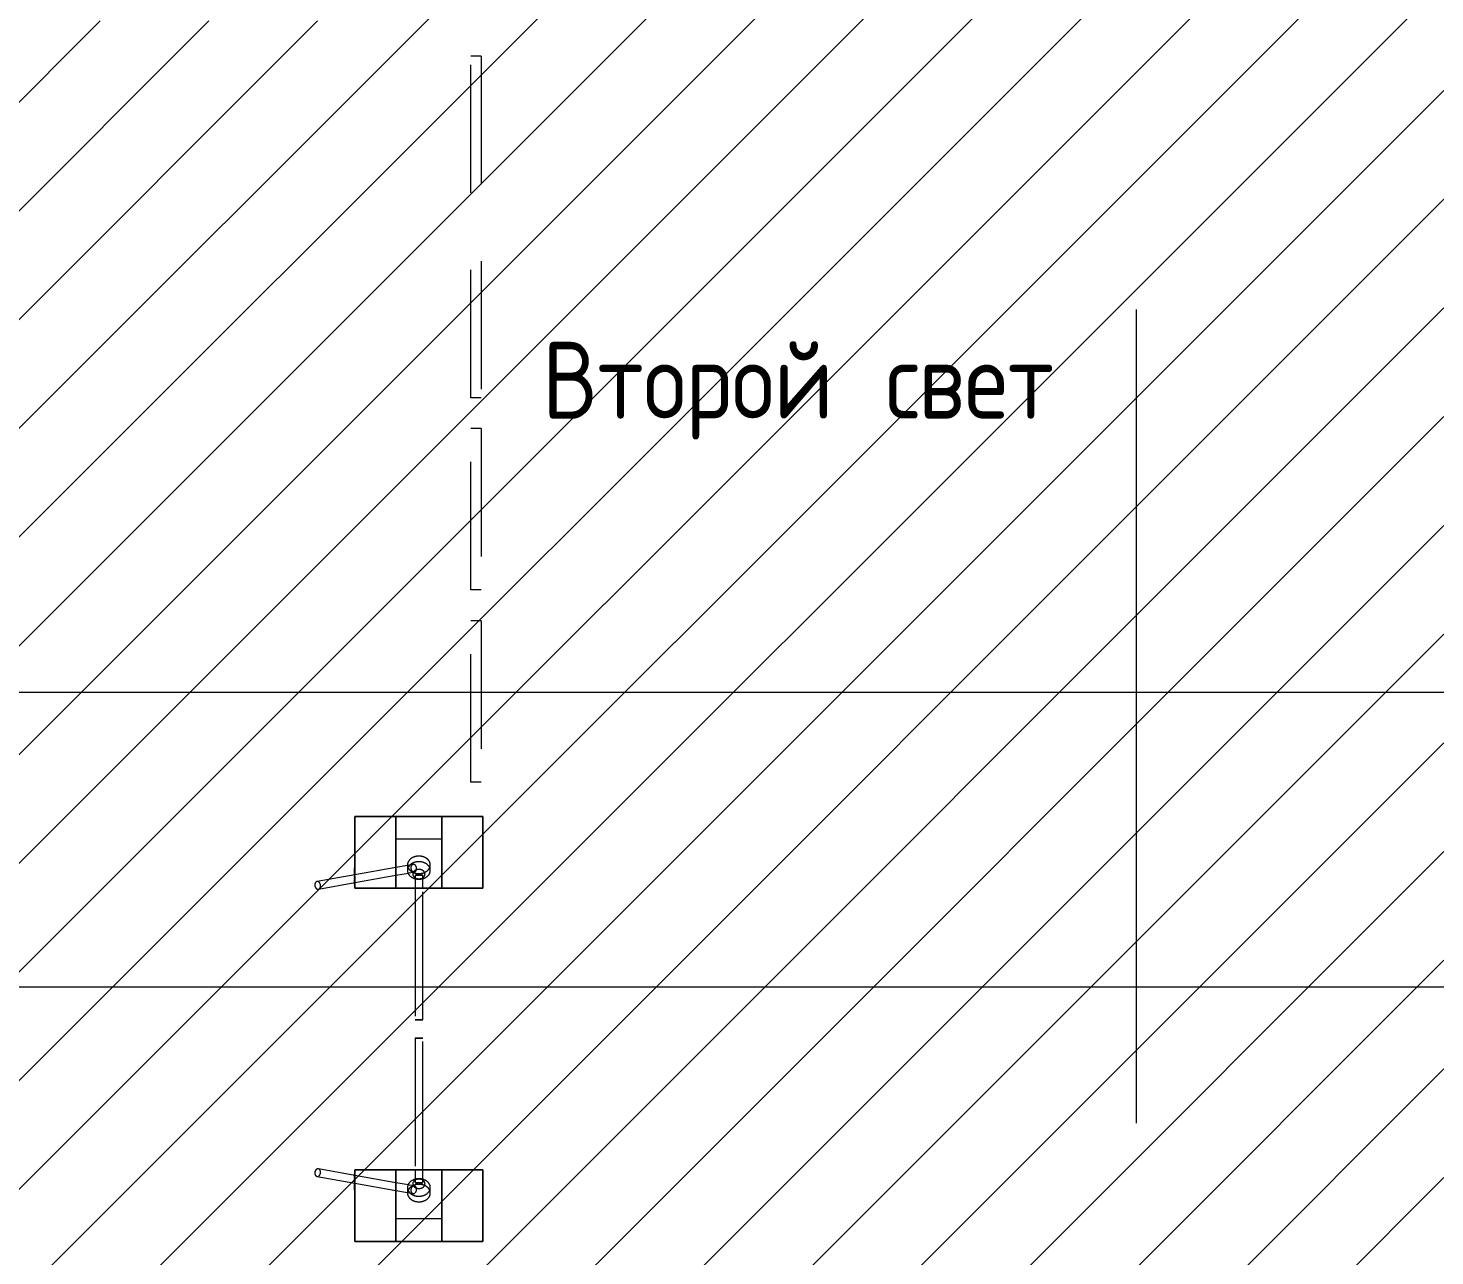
# Model space of a CAD drawing. Header units: millimetres. Extents: x -6228 to 198016, y -8553 to 29000.
# Drawn here: x 143763 to 149253, y 15950 to 20742 of the extents above; entities that cross this region are included whole.
import ezdxf

# ---------------------------------------------------------------- set-up
doc = ezdxf.new("R2010")
doc.units = ezdxf.units.MM
doc.linetypes.add('200_ШТРИХ__ш1_п0_6_', pattern=[800, 500, -300])
doc.linetypes.add('Осевая', pattern=[15875, 3175, -2381.25, 7937.5, -2381.25])
doc.layers.add('A-DETL-GENF-7', color=7, linetype='Continuous', lineweight=9, true_color=0xc0c0c0)
for name, color, linetype, lineweight in [('A-DETL-MBND-1', 7, '200_ШТРИХ__ш1_п0_6_', 9), ('G-ANNO-TEXT', 7, 'Continuous', 9), ('Оси-2', 7, 'Осевая', 9)]:
    doc.layers.add(name, color=color, linetype=linetype, lineweight=lineweight)
doc.styles.add('GOST Common_1', font='GOST_Common.ttf', dxfattribs={"width": 0.9, "height": 300})

# ---------------------------------------------------------------- blocks, each defined once
blk = doc.blocks.new('Gotschlich_Турникет-трипод_Тумбовый_Modul_Cross _R18 - Modul Cross 2-Arm-31992132-План зашивки приборов отопления в осях 2 этажа 1-12')
at = {"layer": 'A-DETL-MBND-1'}
for p, q in [((-140, 250), (-140, 90)), ((-140, 90), (-140, 250)), ((-140, 250), (140, 250)), ((140, 250), (-140, 250)), ((140, 250), (140, 90)), ((140, 90), (140, 250)), ((-50.7, 90), (-140, 90)), ((-140, 90), (140, 90)), ((-140, 90), (-140, -90)), ((-140, 90), (-140, -90)), ((-140, -90), (-140, 90)), ((-140, 90), (-140, -90)), ((-140, 90), (140, 90)), ((-140, 90), (140, 90)), ((-140, -90), (-140, 90)), ((-140, 90), (-140, -90)), ((-140, 90), (140, 90)), ((-140, 90), (140, 90)), ((-140, 90), (140, 90)), ((-140, 90), (140, 90)), ((140, 90), (-50.7, 90)), ((-50.7, 90), (-50.7, -90)), ((140, -90), (140, 90)), ((140, -90), (140, 90)), ((140, 90), (140, -90)), ((140, -90), (140, 90)), ((140, 90), (140, -90)), ((70.8, 44.5), (49, 44.5)), ((94.8, 15), (88.7, 15)), ((140, 15), (94.8, 15)), ((653.7, 15), (140, 15)), ((47.1, -22.8), (50.9, -43.8)), ((49, -44.5), (70.8, -44.5)), ((51, -44.3), (59.1, -90)), ((80.4, -38.5), (76.7, -17.5)), ((80.9, -41), (80.5, -39.3)), ((89.6, -90), (80.9, -41)), ((88.7, -15), (94.8, -15)), ((94.8, -15), (140, -15)), ((140, -15), (653.7, -15)), ((140, -90), (-140, -90)), ((-140, -90), (-50.7, -90)), ((-140, -90), (140, -90)), ((140, -90), (-140, -90)), ((-140, -90), (140, -90)), ((140, -90), (-140, -90)), ((-140, -250), (-140, -90)), ((-140, -90), (-140, -250)), ((-140, -90), (59.2, -90)), ((-140, -90), (140, -90)), ((-50.7, -90), (140, -90)), ((59.1, -90), (87.7, -250)), ((60, -90), (61.5, -90)), ((61.8, -90), (64, -90)), ((64.5, -90), (67.3, -90)), ((67.8, -90), (71, -90)), ((72.2, -90), (74.9, -90)), ((75.6, -90), (78.8, -90)), ((79.4, -90), (82.4, -90)), ((83, -90), (85.4, -90)), ((85.9, -90), (87.7, -90)), ((89.1, -90), (140, -90)), ((118.2, -250), (89.6, -90)), ((140, -250), (140, -90)), ((140, -90), (140, -250)), ((-140, -250), (60.8, -250)), ((140, -250), (-140, -250)), ((62.5, -250), (60.8, -250)), ((60.8, -250), (63.6, -250)), ((60.8, -250), (60.8, -252)), ((60.8, -250), (62.5, -250)), ((63.6, -252), (60.8, -252)), ((60.8, -252), (62.5, -252)), ((62.5, -250), (62.5, -252)), ((64.9, -250), (63.6, -250)), ((63.6, -250), (65.8, -250)), ((65.8, -250), (63.6, -250)), ((63.6, -250), (64.6, -250)), ((63.6, -250), (63.6, -252)), ((65.8, -252), (63.6, -252)), ((63.6, -252), (65.8, -252)), ((65.8, -252), (63.6, -252)), ((63.6, -252), (64.9, -252)), ((65.8, -250), (63.9, -250)), ((63.9, -250), (65.6, -250)), ((63.9, -250), (63.9, -252)), ((65.6, -252), (63.9, -252)), ((63.9, -252), (65.8, -252)), ((65.7, -250), (64.5, -250)), ((64.5, -250), (65.8, -250)), ((64.5, -250), (64.5, -252)), ((64.5, -250), (65.8, -250)), ((65.8, -252), (64.5, -252)), ((64.5, -252), (65.7, -252)), ((64.6, -250), (65.2, -250)), ((65.6, -250), (64.9, -250)), ((64.9, -250), (64.9, -252)), ((64.9, -252), (65.6, -252)), ((65.2, -250), (65.8, -250)), ((65.6, -250), (65.7, -250)), ((66.4, -250), (65.6, -250)), ((65.7, -252), (65.6, -252)), ((65.6, -252), (66.4, -252)), ((65.7, -250), (67.2, -250)), ((65.7, -250), (65.7, -252)), ((66.3, -252), (65.7, -252)), ((67.2, -250), (65.8, -250)), ((67.2, -250), (65.8, -250)), ((65.8, -250), (67.2, -250)), ((65.8, -250), (67.2, -250)), ((67.2, -250), (65.8, -250)), ((65.8, -250), (78.2, -250)), ((65.8, -250), (65.8, -252)), ((65.8, -250), (67.2, -250)), ((67.2, -252), (65.8, -252)), ((65.8, -252), (67.2, -252)), ((65.8, -252), (67.2, -252)), ((78.2, -252), (65.8, -252)), ((65.8, -252), (67.2, -252)), ((67.2, -252), (65.8, -252)), ((67.2, -252), (66.3, -252)), ((78.2, -250), (66.4, -250)), ((66.4, -252), (78.2, -252)), ((68.9, -250), (67.2, -250)), ((67.2, -250), (78.2, -250)), ((72.2, -250), (67.2, -250)), ((67.2, -250), (72.2, -250)), ((67.2, -250), (67.2, -252)), ((67.2, -250), (73, -250)), ((72.2, -250), (67.2, -250)), ((67.2, -250), (72.2, -250)), ((72.2, -252), (67.2, -252)), ((67.2, -252), (72.2, -252)), ((78.2, -252), (67.2, -252)), ((67.2, -252), (68.9, -252)), ((67.2, -252), (72.2, -252)), ((73, -252), (67.2, -252)), ((69.5, -250), (68.9, -250)), ((68.9, -250), (68.9, -252)), ((68.9, -252), (69.5, -252)), ((70.9, -250), (69.5, -250)), ((69.5, -250), (69.5, -252)), ((69.5, -252), (70.9, -252)), ((78.2, -250), (70.9, -250)), ((70.9, -252), (78.2, -252)), ((75, -250), (73, -250)), ((73, -250), (75, -250)), ((73, -250), (74.1, -250)), ((75, -250), (73, -250)), ((73, -250), (73, -252)), ((73, -250), (75, -250)), ((75, -252), (73, -252)), ((73, -252), (75, -252)), ((73, -252), (75, -252)), ((73.5, -252), (73, -252)), ((74.2, -252), (73.5, -252)), ((74.1, -250), (74.2, -250)), ((74.2, -250), (75, -250)), ((75, -252), (74.2, -252)), ((77.5, -250), (75, -250)), ((75, -250), (77.5, -250)), ((75, -250), (78.2, -250)), ((76.7, -250), (75, -250)), ((75, -250), (75, -252)), ((75, -250), (77.5, -250)), ((77.5, -252), (75, -252)), ((75, -252), (77.5, -252)), ((75, -252), (76.7, -252)), ((78.2, -252), (75, -252)), ((77.3, -250), (76.7, -250)), ((76.7, -250), (76.7, -252)), ((76.7, -252), (78.1, -252)), ((78, -250), (77.3, -250)), ((77.5, -250), (77.9, -250)), ((77.5, -252), (77.5, -250)), ((78.3, -252), (77.5, -252)), ((77.9, -250), (78.3, -250)), ((78.6, -250), (77.9, -250)), ((77.9, -250), (77.9, -252)), ((77.9, -252), (78.6, -252)), ((78.1, -250), (78, -250)), ((80.3, -250), (78.2, -250)), ((78.2, -250), (80.3, -250)), ((78.2, -250), (79.3, -250)), ((78.2, -250), (80, -250)), ((80, -250), (78.2, -250)), ((78.2, -252), (78.2, -250)), ((78.2, -250), (80, -250)), ((80.3, -252), (78.2, -252)), ((78.2, -252), (80.3, -252)), ((78.2, -252), (80, -252)), ((80, -252), (78.2, -252)), ((79.3, -252), (78.2, -252)), ((78.3, -250), (79, -250)), ((78.6, -252), (78.3, -252)), ((79.1, -250), (78.6, -250)), ((78.6, -252), (80, -252)), ((78.8, -252), (78.6, -252)), ((79, -252), (78.8, -252)), ((80, -250), (79.1, -250)), ((79.3, -250), (79.3, -252)), ((80.3, -250), (80, -250)), ((80, -250), (80, -252)), ((80, -252), (80.3, -252)), ((80.3, -250), (83.1, -250)), ((83.1, -250), (80.3, -250)), ((80.3, -250), (80.3, -252)), ((80.3, -250), (80.3, -252)), ((80.3, -250), (83, -250)), ((80.3, -252), (83.1, -252)), ((83.1, -252), (80.3, -252)), ((81.4, -250), (81.4, -252)), ((83, -250), (83, -252)), ((83.1, -250), (86.2, -250)), ((86.2, -250), (83.1, -250)), ((83.1, -250), (86.2, -250)), ((83.1, -250), (83.1, -252)), ((83.1, -250), (87.7, -250)), ((86.2, -252), (83.1, -252)), ((83.1, -252), (86.2, -252)), ((86.2, -250), (87.7, -250)), ((86.2, -250), (87.7, -250)), ((86.2, -252), (86.2, -250)), ((88.1, -252), (86.2, -252)), ((86.9, -250), (86.3, -250)), ((86.3, -250), (86.3, -252)), ((86.3, -252), (86.9, -252)), ((86.9, -250), (86.9, -252)), ((88.3, -250), (87.5, -250)), ((87.5, -250), (87.5, -252)), ((87.5, -252), (88.3, -252)), ((87.7, -250), (114, -397.6)), ((89.2, -250), (88.3, -250)), ((88.3, -250), (88.3, -251.5)), ((88.3, -252), (89.2, -252)), ((90.1, -250), (89.2, -250)), ((89.2, -250), (89.2, -252)), ((89.2, -252), (90.1, -252)), ((90.1, -252), (90.1, -250)), ((91.3, -250), (90.7, -250)), ((91.3, -250), (90.7, -250)), ((90.7, -250), (90.7, -251.9)), ((90.7, -252), (91.3, -252)), ((91.3, -250), (91.3, -252)), ((93, -250), (91.5, -250)), ((91.5, -250), (93, -250)), ((91.5, -250), (93, -250)), ((93, -250), (91.5, -250)), ((91.5, -250), (91.5, -252)), ((91.5, -250), (93, -250)), ((91.8, -252), (93.4, -252)), ((93.4, -252), (91.8, -252)), ((93.7, -250), (93.7, -252)), ((96.4, -250), (94.4, -250)), ((94.4, -250), (96.4, -250)), ((94.6, -250), (94.6, -251.3)), ((94.6, -250), (96.4, -250)), ((96.7, -252), (94.7, -252)), ((94.7, -252), (96.7, -252)), ((96.9, -250), (96.9, -252)), ((97.1, -252), (97.1, -250)), ((97.1, -252), (102, -252)), ((98.3, -252), (97.1, -252)), ((97.9, -250), (99.1, -250)), ((101.8, -250), (97.9, -250)), ((97.9, -250), (101.8, -250)), ((99.1, -250), (99.9, -250)), ((99.1, -250), (99.1, -252)), ((99.9, -252), (99.1, -252)), ((99.9, -250), (99.9, -252)), ((100.1, -250), (101.8, -250)), ((102, -252), (100.5, -252)), ((102, -250), (105.3, -250)), ((102, -250), (105.3, -250)), ((105.3, -250), (102.1, -250)), ((102.1, -250), (102.1, -251.7)), ((102.1, -252), (104.5, -252)), ((104.5, -252), (102.1, -252)), ((105.3, -250), (105.3, -252)), ((105.7, -250), (106.9, -250)), ((106.9, -252), (106.9, -250)), ((106.9, -250), (106.9, -252)), ((106.9, -252), (109.8, -252)), ((109.8, -252), (106.9, -252)), ((107, -250), (107, -252)), ((107, -250), (107, -252)), ((109.8, -252), (107, -252)), ((107, -252), (109.8, -252)), ((108, -250), (109.5, -250)), ((109.5, -250), (108, -250)), ((109.5, -250), (108, -250)), ((108, -250), (109.5, -250)), ((108, -250), (109.5, -250)), ((110, -252), (110, -250)), ((110, -250), (110, -252)), ((110.1, -250), (110.1, -252)), ((110.1, -250), (110.1, -252)), ((110.1, -250), (111.5, -250)), ((111.8, -250), (111.8, -251.6)), ((111.9, -250), (111.9, -252)), ((114.9, -252), (111.9, -252)), ((111.9, -252), (114.9, -252)), ((114.9, -252), (111.9, -252)), ((111.9, -252), (114.9, -252)), ((114.5, -250), (112.7, -250)), ((112.7, -250), (114.5, -250)), ((114.5, -250), (112.7, -250)), ((112.7, -250), (114.5, -250)), ((112.7, -250), (114.5, -250)), ((117, -252), (115.7, -252)), ((116, -250), (116, -252)), ((117.8, -250), (117.8, -252)), ((117.8, -250), (117.8, -252)), ((117.9, -250), (120.1, -250)), ((119.8, -250), (117.9, -250)), ((117.9, -250), (119.8, -250)), ((143.6, -392.3), (118.2, -250)), ((118.3, -252), (119.8, -252)), ((120.1, -252), (118.3, -252)), ((119.8, -250), (119.8, -252)), ((120.1, -250), (123.8, -250)), ((123.8, -250), (120.1, -250)), ((120.1, -250), (123.8, -250)), ((120.1, -250), (120.1, -252)), ((120.1, -250), (123.8, -250)), ((123.8, -252), (120.1, -252)), ((120.1, -252), (123.8, -252)), ((123.8, -252), (120.1, -252)), ((123.8, -250), (120.2, -250)), ((120.2, -250), (120.2, -252)), ((120.2, -252), (123.8, -252)), ((123.8, -250), (123.8, -252)), ((123.8, -250), (123.8, -252)), ((123.8, -250), (140, -250))]:
    blk.add_line(p, q, dxfattribs=at)
for centre, major_axis, ratio, start_param, end_param in [((49, 0), (0, 44.5), 0.767231, 0, 1.570796), ((49, 0), (0, 44.5), 0.767231, 1.570796, 3.665191), ((70.8, 0), (0, 44.5), 0.767231, 0.293709, 1.570796), ((70.8, 0), (0, 44.5), 0.767231, 1.570796, 2.379658), ((49, 0), (0, 44.5), 0.767231, 5.759587, 6.283185), ((70.8, 0), (0, 44.5), 0.767231, 0, 0.227889), ((49, 0), (0, 44.5), 0.767231, 4.712389, 5.759587), ((85, 0), (0, 23.8), 0.767231, 0.363973, 1.570796), ((85, 0), (0, 23.8), 0.767231, 1.570796, 2.028537), ((70.8, 0), (0, 44.5), 0.767231, 4.886662, 6.283185), ((49, 0), (0, 44.5), 0.767231, 4.18879, 4.712389), ((85, 0), (0, 23.8), 0.767231, 5.969026, 6.597345), ((88.7, 0), (0, 15), 0.001848, 0, 0.523599), ((88.7, 0), (0, 15), 0.001848, 5.759587, 6.283185), ((88.7, 0), (0, 15), 0.001848, 0.618888, 1.047198), ((88.7, 0), (0, 15), 0.001848, 5.497787, 5.664048), ((88.7, 0), (0, 15), 0.001848, 5.235988, 5.497787), ((88.7, 0), (0, 15), 0.001848, 4.974188, 5.235988), ((88.7, 0), (0, 15), 0.001848, 1.047198, 1.308997), ((88.7, 0), (0, 15), 0.001848, 4.712389, 4.925612), ((88.7, 0), (0, 15), 0.001848, 1.359645, 1.570796), ((88.7, 0), (0, 15), 0.001848, 4.499166, 4.712389), ((88.7, 0), (0, 15), 0.001848, 1.570796, 1.781948), ((85, 0), (0, 23.8), 0.767231, 5.415366, 5.943804), ((85, 0), (0, 23.8), 0.767231, 5.220141, 5.294693), ((85, 0), (0, 23.8), 0.767231, 5.049822, 5.16316), ((85, 0), (0, 23.8), 0.767231, 4.887057, 5.046168), ((85, 0), (0, 23.8), 0.767231, 4.712389, 4.882857), ((70.8, 0), (0, 44.5), 0.767231, 4.803749, 4.886662), ((70.8, 0), (0, 44.5), 0.767231, 4.712389, 4.801245), ((653.7, 0), (0, 15), 0.001848, 0, 0.523599), ((653.7, 0), (0, 15), 0.001848, 4.712389, 6.283185), ((653.7, 0), (0, 15), 0.001848, 0.523599, 1.047198), ((653.7, 0), (0, 15), 0.001848, 1.047198, 1.308972), ((653.7, 0), (0, 15), 0.001848, 1.308997, 1.570771), ((653.7, 0), (0, 15), 0.001848, 1.570796, 1.832571), ((653.7, 0), (0, 15), 0.001848, 3.141593, 4.712389), ((61.9, -20.2), (14.8, 2.6), 0.738826, 2.696356, 3.481754), ((61.9, -20.2), (14.8, 2.6), 0.738826, 2.495769, 2.696356), ((61.9, -20.2), (14.8, 2.6), 0.738826, 3.527851, 3.743553), ((70.8, 0), (0, 44.5), 0.767231, 2.457546, 2.553981), ((61.9, -20.2), (14.8, 2.6), 0.738826, 1.998927, 2.434556), ((61.9, -20.2), (14.8, 2.6), 0.738826, 3.743553, 4.790751), ((70.8, 0), (0, 44.5), 0.767231, 2.556109, 2.665882), ((61.9, -20.2), (14.8, 2.6), 0.738826, 1.387359, 1.910957), ((70.8, 0), (0, 44.5), 0.767231, 2.667963, 2.774392), ((70.8, 0), (0, 44.5), 0.767231, 2.879793, 3.141593), ((61.9, -20.2), (14.8, 2.6), 0.738826, 1.125559, 1.387359), ((61.9, -20.2), (14.8, 2.6), 0.738826, 4.790751, 5.05255), ((49, 0), (0, 44.5), 0.767231, 3.665191, 4.18879), ((61.9, -20.2), (14.8, 2.6), 0.738826, 0.601961, 1.125559), ((61.9, -20.2), (14.8, 2.6), 0.738826, 5.05255, 5.837948), ((85, 0), (0, 23.8), 0.767231, 2.040343, 2.425584), ((70.8, 0), (0, 44.5), 0.767231, 3.141593, 4.535895), ((61.9, -20.2), (14.8, 2.6), 0.738826, 0, 0.601961), ((85, 0), (0, 23.8), 0.767231, 2.485163, 2.61273), ((61.9, -20.2), (14.8, 2.6), 0.738826, 5.837948, 5.998487), ((61.9, -20.2), (14.8, 2.6), 0.738826, 6.099748, 6.283185), ((85, 0), (0, 23.8), 0.767231, 2.827433, 3.455752), ((88.7, 0), (0, 15), 0.001848, 3.76073, 4.45059), ((88.7, 0), (0, 15), 0.001848, 1.832596, 2.094395), ((88.7, 0), (0, 15), 0.001848, 2.094395, 2.522705), ((88.7, 0), (0, 15), 0.001848, 2.617994, 3.141593), ((88.7, 0), (0, 15), 0.001848, 3.403392, 3.665191), ((88.7, 0), (0, 15), 0.001848, 3.141593, 3.403392), ((85, 0), (0, 23.8), 0.767231, 3.480974, 4.008753), ((85, 0), (0, 23.8), 0.767231, 4.127937, 4.204636), ((85, 0), (0, 23.8), 0.767231, 4.261618, 4.371827), ((85, 0), (0, 23.8), 0.767231, 4.374955, 4.533819), ((85, 0), (0, 23.8), 0.767231, 4.537721, 4.707905), ((70.8, 0), (0, 44.5), 0.767231, 4.535895, 4.618702), ((70.8, 0), (0, 44.5), 0.767231, 4.621029, 4.709763), ((653.7, 0), (0, 15), 0.001848, 1.832596, 2.617994), ((653.7, 0), (0, 15), 0.001848, 2.617994, 3.141593), ((128.8, -395), (14.8, 2.6), 0.738826, 1.49193, 1.649158), ((128.8, -395), (14.8, 2.6), 0.738826, 1.387359, 1.477138), ((128.8, -395), (14.8, 2.6), 0.738826, 1.227883, 1.387359), ((128.8, -395), (14.8, 2.6), 0.738826, 1.125559, 1.214559), ((128.8, -395), (14.8, 2.6), 0.738826, 0.963408, 1.125559), ((128.8, -395), (14.8, 2.6), 0.738826, 2.826721, 2.958155), ((128.8, -395), (14.8, 2.6), 0.738826, 2.958155, 3.106763), ((128.8, -395), (14.8, 2.6), 0.738826, 3.141593, 3.743553), ((128.8, -395), (14.8, 2.6), 0.738826, 2.696356, 2.819429), ((128.8, -395), (14.8, 2.6), 0.738826, 2.552253, 2.696356), ((128.8, -395), (14.8, 2.6), 0.738826, 2.285183, 2.434556), ((128.8, -395), (14.8, 2.6), 0.738826, 3.743553, 6.361547), ((128.8, -395), (14.8, 2.6), 0.738826, 2.020162, 2.172757), ((128.8, -395), (14.8, 2.6), 0.738826, 1.755914, 1.910957), ((128.8, -395), (14.8, 2.6), 0.738826, 1.649158, 1.740651), ((128.8, -395), (14.8, 2.6), 0.738826, 0.86376, 0.952437), ((128.8, -395), (14.8, 2.6), 0.738826, 0.697805, 0.86376), ((128.8, -395), (14.8, 2.6), 0.738826, 0.428977, 0.601961), ((128.8, -395), (14.8, 2.6), 0.738826, 0.144542, 0.340161)]:
    blk.add_ellipse(centre, major_axis=major_axis, ratio=ratio, start_param=start_param, end_param=end_param, dxfattribs=at)
blk = doc.blocks.new('Gotschlich_Турникет-трипод_Тумбовый_Modul_Cross _R18 - Modul Cross 2-Arm-31997083-План зашивки приборов отопления в осях 2 этажа 1-12')
at = {"layer": 'A-DETL-MBND-1'}
for p, q in [((114, 397.6), (87.7, 250)), ((118.2, 250), (143.6, 392.3)), ((-140, 250), (-140, 90)), ((-140, 90), (-140, 250)), ((60.8, 250), (-140, 250)), ((-140, 250), (140, 250)), ((87.7, 250), (59.1, 90)), ((62.5, 252), (60.8, 252)), ((60.8, 252), (63.6, 252)), ((60.8, 252), (60.8, 250)), ((63.6, 250), (60.8, 250)), ((60.8, 250), (62.5, 250)), ((62.5, 250), (60.8, 250)), ((62.5, 252), (62.5, 250)), ((64.9, 252), (63.6, 252)), ((63.6, 252), (65.8, 252)), ((65.8, 252), (63.6, 252)), ((63.6, 252), (65.8, 252)), ((63.6, 252), (63.6, 250)), ((65.8, 250), (63.6, 250)), ((63.6, 250), (65.8, 250)), ((65.8, 250), (63.6, 250)), ((63.6, 250), (64.9, 250)), ((65.8, 252), (63.9, 252)), ((63.9, 252), (65.6, 252)), ((63.9, 252), (63.9, 250)), ((65.6, 250), (63.9, 250)), ((63.9, 250), (65.8, 250)), ((65.7, 252), (64.5, 252)), ((64.5, 252), (65.8, 252)), ((64.5, 252), (64.5, 250)), ((65.8, 250), (64.5, 250)), ((64.5, 250), (65.7, 250)), ((65.8, 250), (64.5, 250)), ((65.6, 252), (64.9, 252)), ((64.9, 252), (64.9, 250)), ((64.9, 250), (65.6, 250)), ((65.6, 252), (65.7, 252)), ((66.4, 252), (65.6, 252)), ((65.7, 250), (65.6, 250)), ((65.6, 250), (66.4, 250)), ((65.7, 252), (67.2, 252)), ((65.7, 252), (65.7, 250)), ((67.2, 250), (65.7, 250)), ((67.2, 252), (65.8, 252)), ((67.2, 252), (65.8, 252)), ((65.8, 252), (67.2, 252)), ((65.8, 252), (67.2, 252)), ((67.2, 252), (65.8, 252)), ((65.8, 252), (78.2, 252)), ((65.8, 252), (65.8, 250)), ((67.2, 250), (65.8, 250)), ((65.8, 250), (67.2, 250)), ((65.8, 250), (67.2, 250)), ((78.2, 250), (65.8, 250)), ((65.8, 250), (67.2, 250)), ((67.2, 250), (65.8, 250)), ((67.2, 250), (65.8, 250)), ((78.2, 252), (66.4, 252)), ((66.4, 250), (78.2, 250)), ((68.9, 252), (67.2, 252)), ((67.2, 252), (78.2, 252)), ((73, 252), (67.2, 252)), ((67.2, 252), (73, 252)), ((67.2, 252), (67.2, 250)), ((67.2, 252), (73, 252)), ((73, 252), (67.2, 252)), ((73, 250), (67.2, 250)), ((67.2, 250), (73, 250)), ((78.2, 250), (67.2, 250)), ((67.2, 250), (68.9, 250)), ((67.2, 250), (73, 250)), ((73, 250), (67.2, 250)), ((73, 250), (67.2, 250)), ((69.5, 252), (68.9, 252)), ((68.9, 252), (68.9, 250)), ((68.9, 250), (69.5, 250)), ((70.6, 252), (69.5, 252)), ((69.5, 252), (69.5, 250)), ((69.5, 250), (69.6, 250)), ((69.6, 250), (69.8, 250)), ((69.8, 250), (70.9, 250)), ((70.9, 252), (70.6, 252)), ((78.2, 252), (70.9, 252)), ((70.9, 250), (78.2, 250)), ((75, 252), (73, 252)), ((73, 252), (75, 252)), ((73, 252), (73.7, 252)), ((75, 252), (73, 252)), ((73, 252), (73, 250)), ((75, 250), (73, 250)), ((73, 250), (75, 250)), ((73, 250), (75, 250)), ((74.2, 250), (73, 250)), ((75, 250), (73, 250)), ((73.7, 252), (74.1, 252)), ((74.1, 252), (74.2, 252)), ((74.2, 252), (75, 252)), ((75, 250), (74.2, 250)), ((77.5, 252), (75, 252)), ((75, 252), (77.5, 252)), ((75, 252), (78.2, 252)), ((76.7, 252), (75, 252)), ((75, 252), (75, 250)), ((77.5, 250), (75, 250)), ((75, 250), (77.5, 250)), ((75, 250), (76.7, 250)), ((78.2, 250), (75, 250)), ((77.5, 250), (75, 250)), ((77, 252), (76.7, 252)), ((76.7, 252), (76.7, 250)), ((76.7, 250), (78.1, 250)), ((77.3, 252), (77, 252)), ((78.1, 252), (77.3, 252)), ((77.5, 252), (77.9, 252)), ((77.5, 250), (77.5, 252)), ((78.3, 250), (77.5, 250)), ((77.9, 252), (78.3, 252)), ((78.6, 252), (77.9, 252)), ((77.9, 252), (77.9, 250)), ((77.9, 250), (78.6, 250)), ((80.3, 252), (78.2, 252)), ((78.2, 252), (80.3, 252)), ((78.2, 252), (79.3, 252)), ((78.2, 252), (80, 252)), ((80, 252), (78.2, 252)), ((78.2, 250), (78.2, 252)), ((80.3, 250), (78.2, 250)), ((78.2, 250), (80.3, 250)), ((78.2, 250), (80, 250)), ((80, 250), (78.2, 250)), ((79.3, 250), (78.2, 250)), ((80, 250), (78.2, 250)), ((78.3, 252), (79, 252)), ((79, 250), (78.3, 250)), ((80, 252), (78.6, 252)), ((78.6, 250), (80, 250)), ((79.3, 252), (79.3, 250)), ((80.3, 252), (80, 252)), ((80, 252), (80, 250)), ((80, 250), (80.3, 250)), ((80.3, 252), (83.1, 252)), ((83.1, 252), (80.3, 252)), ((80.3, 252), (80.3, 250)), ((80.3, 252), (80.3, 250)), ((80.3, 250), (83.1, 250)), ((83.1, 250), (80.3, 250)), ((83, 250), (80.3, 250)), ((81.4, 252), (81.4, 250)), ((83, 252), (83, 250)), ((86.2, 252), (83.1, 252)), ((83.1, 252), (86.2, 252)), ((83.1, 252), (83.1, 250)), ((83.1, 250), (86.2, 250)), ((86.2, 250), (83.1, 250)), ((83.1, 250), (86.2, 250)), ((87.7, 250), (83.1, 250)), ((86.2, 252), (88.1, 252)), ((86.2, 250), (86.2, 252)), ((86.2, 250), (87.7, 250)), ((87.7, 250), (86.2, 250)), ((86.9, 252), (86.3, 252)), ((86.3, 252), (86.3, 250)), ((86.3, 250), (86.9, 250)), ((86.9, 252), (86.9, 250)), ((88.3, 252), (87.5, 252)), ((87.5, 252), (87.5, 250)), ((87.5, 250), (88.3, 250)), ((89.2, 252), (88.3, 252)), ((88.3, 251.5), (88.3, 250)), ((88.3, 250), (89.2, 250)), ((90.1, 252), (89.2, 252)), ((89.2, 252), (89.2, 250)), ((89.2, 250), (90.1, 250)), ((89.6, 90), (118.2, 250)), ((90.1, 250), (90.1, 252)), ((91.3, 252), (90.7, 252)), ((90.7, 251.9), (90.7, 250)), ((91.3, 250), (90.7, 250)), ((90.7, 250), (91.3, 250)), ((91.3, 252), (91.3, 250)), ((91.5, 252), (91.5, 250)), ((93, 250), (91.5, 250)), ((91.5, 250), (93, 250)), ((91.5, 250), (93, 250)), ((93, 250), (91.5, 250)), ((93, 250), (91.5, 250)), ((91.8, 252), (93.4, 252)), ((93.4, 252), (91.8, 252)), ((93.7, 252), (93.7, 250)), ((96.4, 250), (94.4, 250)), ((94.4, 250), (96.4, 250)), ((94.6, 251.3), (94.6, 250)), ((96.4, 250), (94.6, 250)), ((96.7, 252), (94.7, 252)), ((94.7, 252), (96.7, 252)), ((96.9, 252), (96.9, 250)), ((97.1, 252), (98.3, 252)), ((102, 252), (97.1, 252)), ((97.1, 250), (97.1, 252)), ((97.9, 250), (101.8, 250)), ((99.1, 250), (97.9, 250)), ((101.8, 250), (97.9, 250)), ((99.1, 252), (99.9, 252)), ((99.1, 252), (99.1, 250)), ((99.9, 250), (99.1, 250)), ((99.9, 252), (99.9, 250)), ((101.8, 250), (100.1, 250)), ((100.5, 252), (102, 252)), ((105.3, 250), (102, 250)), ((105.3, 250), (102, 250)), ((102.1, 252), (104.5, 252)), ((104.5, 252), (102.1, 252)), ((102.1, 251.7), (102.1, 250)), ((102.1, 250), (105.3, 250)), ((105.3, 252), (105.3, 250)), ((106.9, 250), (105.7, 250)), ((106.9, 252), (109.8, 252)), ((109.8, 252), (106.9, 252)), ((106.9, 250), (106.9, 252)), ((106.9, 252), (106.9, 250)), ((109.8, 252), (107, 252)), ((107, 252), (109.8, 252)), ((107, 252), (107, 250)), ((107, 252), (107, 250)), ((108, 250), (109.5, 250)), ((109.5, 250), (108, 250)), ((109.5, 250), (108, 250)), ((108, 250), (109.5, 250)), ((109.5, 250), (108, 250)), ((110, 250), (110, 252)), ((110, 252), (110, 250)), ((110.1, 252), (110.1, 250)), ((110.1, 252), (110.1, 250)), ((111.5, 250), (110.1, 250)), ((111.8, 251.6), (111.8, 250)), ((114.9, 252), (111.9, 252)), ((111.9, 252), (114.9, 252)), ((114.9, 252), (111.9, 252)), ((111.9, 252), (114.9, 252)), ((111.9, 252), (111.9, 250)), ((114.5, 250), (112.7, 250)), ((112.7, 250), (114.5, 250)), ((114.5, 250), (112.7, 250)), ((112.7, 250), (114.5, 250)), ((114.5, 250), (112.7, 250)), ((115.7, 252), (117, 252)), ((116, 252), (116, 250)), ((117.8, 252), (117.8, 250)), ((117.8, 252), (117.8, 250)), ((117.9, 250), (119.8, 250)), ((120.1, 250), (117.9, 250)), ((119.8, 250), (117.9, 250)), ((118.3, 252), (120.1, 252)), ((119.8, 252), (118.3, 252)), ((119.8, 252), (119.8, 250)), ((120.1, 252), (123.8, 252)), ((123.8, 252), (120.1, 252)), ((120.1, 252), (123.8, 252)), ((120.1, 252), (120.1, 250)), ((123.8, 250), (120.1, 250)), ((120.1, 250), (123.8, 250)), ((123.8, 250), (120.1, 250)), ((123.8, 250), (120.1, 250)), ((123.8, 252), (120.2, 252)), ((120.2, 252), (120.2, 250)), ((120.2, 250), (123.8, 250)), ((123.8, 252), (123.8, 250)), ((123.8, 252), (123.8, 250)), ((140, 250), (123.8, 250)), ((140, 250), (140, 90)), ((140, 90), (140, 250)), ((-50.7, 90), (-140, 90)), ((-140, 90), (140, 90)), ((-140, 90), (-140, -90)), ((-140, 90), (-140, -90)), ((-140, 90), (-140, -90)), ((-140, -90), (-140, 90)), ((140, 90), (-140, 90)), ((-140, 90), (140, 90)), ((-140, 90), (-140, -90)), ((-140, -90), (-140, 90)), ((140, 90), (-140, 90)), ((-140, 90), (140, 90)), ((59.2, 90), (-140, 90)), ((140, 90), (-140, 90)), ((140, 90), (-50.7, 90)), ((-50.7, 90), (-50.7, -90)), ((59.1, 90), (51, 44.3)), ((61.5, 90), (60, 90)), ((64, 90), (61.8, 90)), ((67.3, 90), (64.5, 90)), ((71, 90), (67.8, 90)), ((74.9, 90), (71.6, 90)), ((78.8, 90), (75.6, 90)), ((82.4, 90), (79.4, 90)), ((80.9, 41), (89.6, 90)), ((85.4, 90), (83, 90)), ((87.7, 90), (85.9, 90)), ((140, 90), (89.1, 90)), ((140, -90), (140, 90)), ((140, 90), (140, -90)), ((140, -90), (140, 90)), ((140, 90), (140, -90)), ((140, -90), (140, 90)), ((50.9, 43.8), (47.1, 22.8)), ((70.8, 44.5), (49, 44.5)), ((76.7, 17.5), (80.4, 38.5)), ((80.5, 39.3), (80.9, 41)), ((94.8, 15), (88.7, 15)), ((140, 15), (94.8, 15)), ((653.7, 15), (140, 15)), ((49, -44.5), (70.8, -44.5)), ((88.7, -15), (94.8, -15)), ((94.8, -15), (140, -15)), ((140, -15), (653.7, -15)), ((140, -90), (-140, -90)), ((-140, -90), (-50.7, -90)), ((140, -90), (-140, -90)), ((140, -90), (-140, -90)), ((140, -90), (-140, -90)), ((140, -90), (-140, -90)), ((-140, -250), (-140, -90)), ((-140, -90), (-140, -250)), ((140, -90), (-140, -90)), ((140, -90), (-140, -90)), ((-50.7, -90), (140, -90)), ((140, -250), (140, -90)), ((140, -90), (140, -250)), ((140, -250), (-140, -250)), ((-140, -250), (140, -250))]:
    blk.add_line(p, q, dxfattribs=at)
for centre, major_axis, ratio, start_param, end_param in [((128.8, 395), (-14.8, 2.6), 0.738826, 0.03483, 0.314871), ((128.8, 395), (-14.8, 2.6), 0.738826, 5.681225, 6.283185), ((128.8, 395), (-14.8, 2.6), 0.738826, 0.322164, 0.58934), ((128.8, 395), (-14.8, 2.6), 0.738826, 0.707036, 0.85641), ((128.8, 395), (-14.8, 2.6), 0.738826, 3.063231, 5.681225), ((128.8, 395), (-14.8, 2.6), 0.738826, 0.968836, 1.121431), ((128.8, 395), (-14.8, 2.6), 0.738826, 1.230635, 1.385679), ((128.8, 395), (-14.8, 2.6), 0.738826, 1.400942, 1.649663), ((128.8, 395), (-14.8, 2.6), 0.738826, 1.927034, 2.178185), ((128.8, 395), (-14.8, 2.6), 0.738826, 2.189156, 2.443788), ((128.8, 395), (-14.8, 2.6), 0.738826, 2.539632, 2.712616), ((128.8, 395), (-14.8, 2.6), 0.738826, 2.801431, 2.997051), ((128.8, 395), (-14.8, 2.6), 0.738826, 1.664455, 1.913709), ((49, 0), (0, 44.5), 0.767231, 5.759587, 7.853982), ((70.8, 0), (0, 44.5), 0.767231, 0.761935, 1.570796), ((61.9, 20.2), (-14.8, 2.6), 0.738826, 5.943024, 6.929009), ((61.9, 20.2), (-14.8, 2.6), 0.738826, 5.681225, 5.896927), ((70.8, 0), (0, 44.5), 0.767231, 0.587612, 0.684046), ((61.9, 20.2), (-14.8, 2.6), 0.738826, 0.707036, 1.142666), ((61.9, 20.2), (-14.8, 2.6), 0.738826, 3.426291, 5.681225), ((70.8, 0), (0, 44.5), 0.767231, 0.475711, 0.585484), ((61.9, 20.2), (-14.8, 2.6), 0.738826, 1.230635, 2.539632), ((70.8, 0), (0, 44.5), 0.767231, 0.367201, 0.47363), ((70.8, 0), (0, 44.5), 0.767231, 0, 0.261799), ((49, 0), (0, 44.5), 0.767231, 4.712389, 5.759587), ((85, 0), (0, 23.8), 0.767231, 1.113056, 1.570796), ((85, 0), (0, 23.8), 0.767231, 0.716008, 1.10125), ((70.8, 0), (0, 44.5), 0.767231, 4.888883, 6.283185), ((61.9, 20.2), (-14.8, 2.6), 0.738826, 2.539632, 3.32503), ((85, 0), (0, 23.8), 0.767231, 0.528862, 0.65643), ((85, 0), (0, 23.8), 0.767231, 5.969026, 6.597345), ((88.7, 0), (0, 15), 0.001848, 0, 0.523599), ((88.7, 0), (0, 15), 0.001848, 5.759587, 6.283185), ((88.7, 0), (0, 15), 0.001848, 0.618888, 1.047198), ((88.7, 0), (0, 15), 0.001848, 4.974188, 5.664048), ((88.7, 0), (0, 15), 0.001848, 1.047198, 1.308997), ((88.7, 0), (0, 15), 0.001848, 4.712389, 4.925612), ((88.7, 0), (0, 15), 0.001848, 1.359645, 1.570796), ((85, 0), (0, 23.8), 0.767231, 5.416024, 5.943804), ((85, 0), (0, 23.8), 0.767231, 5.220141, 5.296841), ((85, 0), (0, 23.8), 0.767231, 5.052951, 5.16316), ((85, 0), (0, 23.8), 0.767231, 4.890959, 5.049822), ((85, 0), (0, 23.8), 0.767231, 4.716873, 4.887057), ((70.8, 0), (0, 44.5), 0.767231, 4.806076, 4.888883), ((70.8, 0), (0, 44.5), 0.767231, 4.715015, 4.803749), ((653.7, 0), (0, 15), 0.001848, 0, 1.308997), ((653.7, 0), (0, 15), 0.001848, 4.712389, 6.283185), ((653.7, 0), (0, 15), 0.001848, 1.309022, 1.570796), ((49, 0), (0, 44.5), 0.767231, 1.570796, 3.665191), ((70.8, 0), (0, 44.5), 0.767231, 1.570796, 2.847883), ((70.8, 0), (0, 44.5), 0.767231, 2.913703, 3.141593), ((49, 0), (0, 44.5), 0.767231, 3.665191, 4.18879), ((85, 0), (0, 23.8), 0.767231, 1.570796, 2.77762), ((70.8, 0), (0, 44.5), 0.767231, 3.141593, 4.18879), ((49, 0), (0, 44.5), 0.767231, 4.18879, 4.712389), ((85, 0), (0, 23.8), 0.767231, 2.827433, 3.455752), ((88.7, 0), (0, 15), 0.001848, 4.499166, 4.712389), ((88.7, 0), (0, 15), 0.001848, 1.570796, 1.781948), ((88.7, 0), (0, 15), 0.001848, 3.76073, 4.45059), ((88.7, 0), (0, 15), 0.001848, 1.832596, 2.094395), ((88.7, 0), (0, 15), 0.001848, 2.094395, 2.522705), ((88.7, 0), (0, 15), 0.001848, 2.617994, 3.141593), ((88.7, 0), (0, 15), 0.001848, 3.141593, 3.665191), ((85, 0), (0, 23.8), 0.767231, 3.480974, 4.009412), ((85, 0), (0, 23.8), 0.767231, 4.130085, 4.204636), ((70.8, 0), (0, 44.5), 0.767231, 4.18879, 4.538116), ((85, 0), (0, 23.8), 0.767231, 4.261618, 4.374955), ((85, 0), (0, 23.8), 0.767231, 4.37861, 4.537721), ((85, 0), (0, 23.8), 0.767231, 4.541921, 4.712389), ((70.8, 0), (0, 44.5), 0.767231, 4.538116, 4.621029), ((70.8, 0), (0, 44.5), 0.767231, 4.623533, 4.712389), ((653.7, 0), (0, 15), 0.001848, 1.570822, 1.832596), ((653.7, 0), (0, 15), 0.001848, 3.141593, 4.712389), ((653.7, 0), (0, 15), 0.001848, 1.832621, 2.879793), ((653.7, 0), (0, 15), 0.001848, 2.879793, 3.141593)]:
    blk.add_ellipse(centre, major_axis=major_axis, ratio=ratio, start_param=start_param, end_param=end_param, dxfattribs=at)

msp = doc.modelspace()

# ---------------------------------------------------------------- hatches: boundary and pattern name
at = {"layer": 'A-DETL-GENF-7'}
h = msp.add_hatch(dxfattribs=at)
h.set_pattern_fill('FP_235', color=256, style=0, pattern_type=2)
h.set_pattern_definition([(45, (135578.2, 0), (-212.132, 212.132), [])])
h.paths.add_polyline_path([(149288.4, 15200), (149288.4, 27150), (140238.2, 27150), (140238.2, 26500), (139638.2, 26500), (139638.2, 25750), (145288.2, 25750), (145288.2, 20770), (142338.2, 20770), (142338.2, 15200), (148977.8, 15200)])

# ---------------------------------------------------------------- linework, layer by layer
at = {"layer": 'A-DETL-MBND-1'}
for p, q in [((145490.8, 19299.2), (145490.8, 20632.7)), ((145530.8, 20632.7), (145490.8, 20632.7)), ((145530.8, 20632.7), (145530.8, 19299.2)), ((145530.8, 19299.2), (145490.8, 19299.2)), ((145490.8, 18549.2), (145490.8, 19179.2)), ((145530.8, 19179.2), (145490.8, 19179.2)), ((145530.8, 19179.2), (145530.8, 18549.2)), ((145530.8, 18549.2), (145490.8, 18549.2)), ((145490.8, 17799.2), (145490.8, 18429.2)), ((145530.8, 18429.2), (145490.8, 18429.2)), ((145530.8, 18429.2), (145530.8, 17799.2)), ((145530.8, 17799.2), (145490.8, 17799.2))]:
    msp.add_line(p, q, dxfattribs=at)
at = {"layer": 'Оси-2'}
for p, q in [((148088.2, 593.7), (148088.2, 24898.1)), ((135850.6, 18150), (171568.2, 18150)), ((135850.6, 17000), (171568.2, 17000))]:
    msp.add_line(p, q, dxfattribs=at)

# ---------------------------------------------------------------- block references
at = {"layer": 'A-DETL-MBND-1'}
for name, p, rotation in [('Gotschlich_Турникет-трипод_Тумбовый_Modul_Cross _R18 - Modul Cross 2-Arm-31992132-План зашивки приборов отопления в осях 2 этажа 1-12', (145288.2, 17525.2), 269.9999999999999), ('Gotschlich_Турникет-трипод_Тумбовый_Modul_Cross _R18 - Modul Cross 2-Arm-31997083-План зашивки приборов отопления в осях 2 этажа 1-12', (145288.2, 16146.2), 89.99999999999973)]:
    msp.add_blockref(name, p, dxfattribs=dict(at, rotation=rotation))

# ---------------------------------------------------------------- texts
at = {"layer": 'G-ANNO-TEXT', "char_height": 300, "attachment_point": 1, "style": 'GOST Common_1'}
for s, insert, width in [('Второй', (145769.7, 19517.9), 1507.974), ('\\fGOST Common|b0|i0|c204|p34|;\\W.9; ', (147013.9, 19517.9), 115.443), ('свет', (147109.1, 19517.9), 966.835)]:
    msp.add_mtext(s, dxfattribs=dict(at, insert=insert, width=width))

doc.saveas('drawing.dxf')
